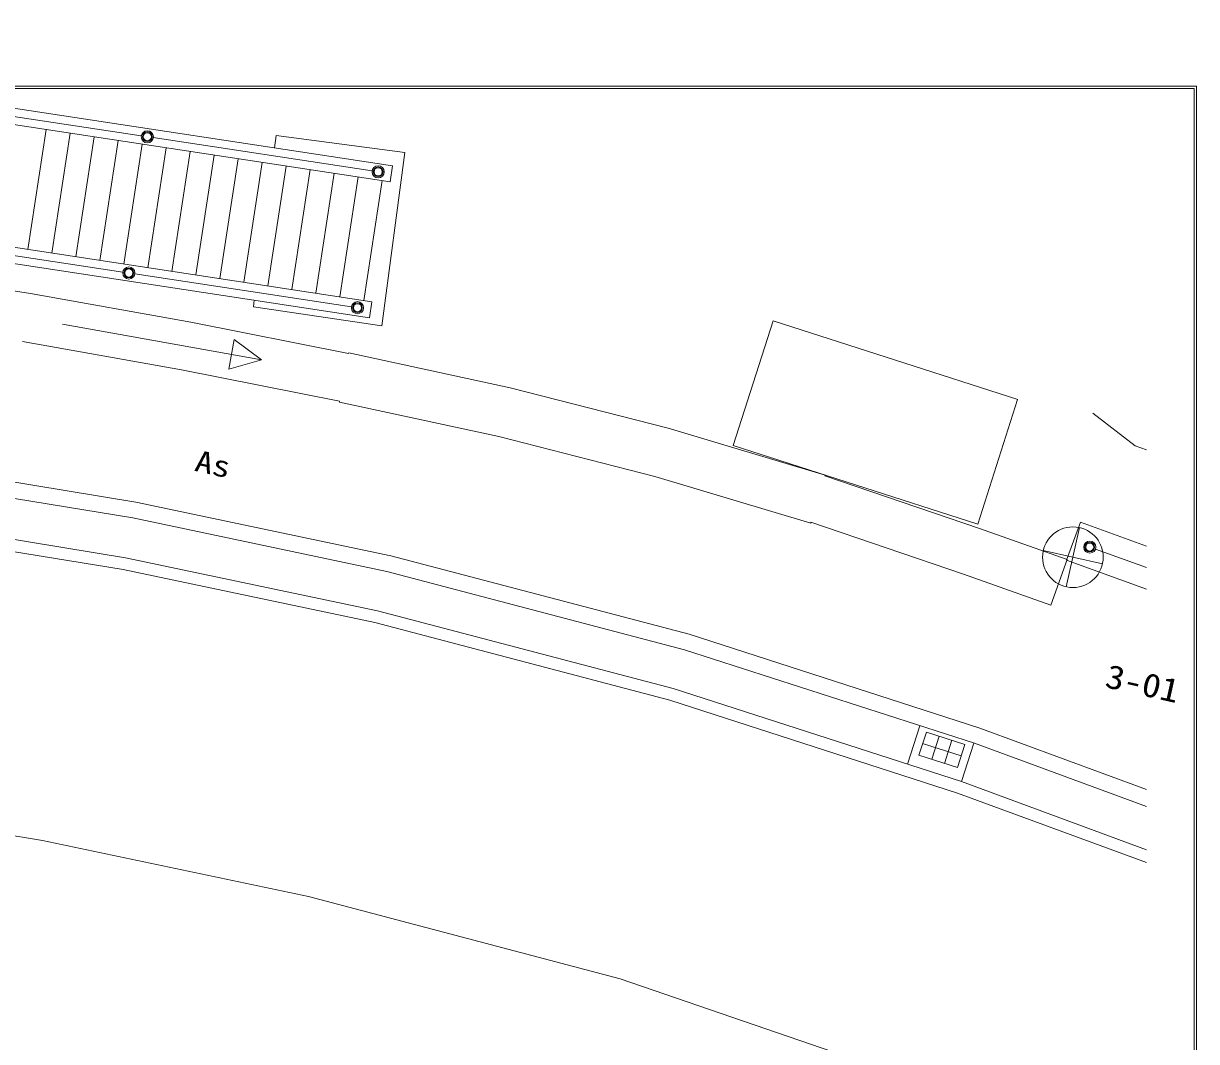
# Model space of a CAD drawing. Units: millimetres, scale not verified. Extents: x -56617 to 56645, y -39182 to 40051.
# Drawn here: x 42146 to 56645, y 27341 to 39931 of the extents above; entities that cross this region are included whole.
import ezdxf
from ezdxf.enums import TextEntityAlignment as Align

# ---------------------------------------------------------------- set-up
doc = ezdxf.new("R2010")
doc.units = ezdxf.units.MM
doc.header["$LTSCALE"] = 200
for name, color, linetype, lineweight in [('0-2_仕上', 4, 'Continuous', 9), ('0-5_寸法', 4, 'Continuous', 9), ('F-0_F-0ﾚｲﾔ', 7, 'Continuous', 18)]:
    doc.layers.add(name, color=color, linetype=linetype, lineweight=lineweight)
doc.styles.add('ＭＳ ゴシック', font='')
doc.styles.get('ＭＳ ゴシック').set_extended_font_data('MS Gothic')

msp = doc.modelspace()

# ---------------------------------------------------------------- linework, layer by layer
at = {"layer": '0-2_仕上'}
for p, q in [((46707.1, 38170.4), (35128.7, 39931.1)), ((46677, 37972.7), (35107.1, 39732.1)), ((43602.9, 38541.3), (40898.1, 38952.6)), ((42200.4, 37136.2), (42425.9, 38619.1)), ((42497, 37091.1), (42722.5, 38574)), ((42793.6, 37046), (43019.1, 38528.9)), ((43090.1, 37000.9), (43315.7, 38483.8)), ((43386.7, 36955.8), (43612.3, 38438.7)), ((46455.9, 38107.4), (43751.1, 38518.8)), ((45250.2, 38391.9), (45270.6, 38544.8)), ((45270.6, 38544.8), (46859.4, 38333.2)), ((43683.3, 36910.7), (43908.8, 38393.6)), ((43979.9, 36865.6), (44205.4, 38348.5)), ((44276.5, 36820.5), (44502, 38303.4)), ((46859.4, 38333.2), (46573.9, 36190.3)), ((46451.5, 36489.7), (35116.8, 38213.4)), ((44573.1, 36775.4), (44798.6, 38258.3)), ((44869.7, 36730.3), (45095.2, 38213.2)), ((45166.3, 36685.2), (45391.8, 38168.1)), ((46677, 37972.7), (46707.1, 38170.4)), ((46421.4, 36292), (35063.8, 38019.2)), ((45462.9, 36640.1), (45688.4, 38123)), ((45759.5, 36594.9), (45985, 38077.9)), ((46056, 36549.8), (46281.6, 38032.8)), ((46352.6, 36504.7), (46578.2, 37987.7)), ((43374.5, 36856.5), (40696.9, 37263.7)), ((40262.5, 36896.8), (42232.1, 36589.9)), ((46200.3, 36426.8), (43522.8, 36833.9)), ((42232.1, 36589.9), (44212.7, 36238)), ((44988.5, 36427.4), (44999.3, 36508.3)), ((46573.9, 36190.3), (44988.5, 36427.4)), ((46421.4, 36292), (46451.5, 36489.7)), ((51412.3, 36252.2), (50917.1, 34711.6)), ((54437.2, 35279.9), (51412.3, 36252.2)), ((42626.7, 36210.3), (45088.1, 35772.9)), ((44212.7, 36238), (46164.7, 35848)), ((44101.4, 35648.4), (42133.4, 35998.1)), ((44686.1, 35653.9), (44751.7, 36023.1)), ((44751.7, 36023.1), (45088.1, 35772.9)), ((46164.7, 35848), (46166.4, 35856.8)), ((46166.4, 35856.8), (48162.7, 35426)), ((45088.1, 35772.9), (44686.1, 35653.9)), ((46053.4, 35258.3), (44101.4, 35648.4)), ((48162.7, 35426), (50114, 34925)), ((46051.3, 35247.4), (46053.4, 35258.3)), ((48020.2, 34822.5), (46051.3, 35247.4)), ((53942, 33739.3), (54431.7, 35281.7)), ((54431.7, 35281.7), (54437.2, 35279.9)), ((55362.1, 35111.9), (55884.3, 34706.4)), ((49948.2, 34327.5), (48020.2, 34822.5)), ((50114, 34925), (52053.5, 34345.7)), ((53942, 33739.3), (50917.1, 34711.6)), ((55884.3, 34706.4), (56027, 34659.2)), ((43536.4, 34012.9), (40273.3, 34543.8)), ((43499.7, 33816.2), (40242.8, 34346.2)), ((51876, 33751.7), (49948.2, 34327.5)), ((52053.5, 34345.7), (52051, 34337.6)), ((52051, 34337.6), (53962.7, 33686.6)), ((46684.9, 33349.1), (43536.4, 34012.9)), ((43407.9, 33324.6), (40166.6, 33852)), ((46638.7, 33154.4), (43499.7, 33816.2)), ((43380.3, 33177.1), (40143.8, 33703.7)), ((51879.2, 33762.3), (51876, 33751.7)), ((53765.8, 33119.8), (51879.2, 33762.3)), ((53962.7, 33686.6), (55043.9, 33303.4)), ((55038.2, 33293.8), (55208.6, 33763.7)), ((56027, 33467), (55208.6, 33763.7)), ((50372.4, 32376.8), (46684.9, 33349.1)), ((56027, 33201.1), (55395.4, 33430.1)), ((46523.3, 32667.7), (43407.9, 33324.6)), ((55043.9, 33303.4), (54843.4, 32737.9)), ((55038.2, 33293.8), (56027, 32935.3)), ((46488.7, 32521.7), (43380.3, 33177.1)), ((50316.2, 32184.7), (46638.7, 33154.4)), ((54843.4, 32737.9), (53765.8, 33119.8)), ((50175.7, 31704.7), (46523.3, 32667.7)), ((50133.5, 31560.7), (46488.7, 32521.7)), ((53967.1, 31218), (50372.4, 32376.8)), ((53901.8, 31028.9), (50316.2, 32184.7)), ((53738.6, 30556.2), (50175.7, 31704.7)), ((53689.6, 30414.3), (50133.5, 31560.7)), ((53225.8, 31246.8), (53072.4, 30770.9)), ((56027, 30458.9), (53967.1, 31218)), ((53213.6, 30883), (53305.6, 31168.5)), ((53305.6, 31168.5), (53781.5, 31015.1)), ((53463.6, 31117.6), (53371.6, 30832.1)), ((53621.6, 31066.7), (53529.6, 30781.1)), ((53892, 31032), (53738.6, 30556.2)), ((56027, 30245.7), (53901.8, 31028.9)), ((53689.5, 30729.6), (53213.6, 30883)), ((53735.5, 30872.4), (53259.6, 31025.8)), ((53781.5, 31015.1), (53689.5, 30729.6)), ((56027, 29712.8), (53738.6, 30556.2)), ((38783.8, 30406.5), (42382.6, 29827.6)), ((56027, 29553), (53689.6, 30414.3)), ((42382.6, 29827.6), (45668.1, 29135.5)), ((45668.1, 29135.5), (49522.2, 28118.1)), ((49522.2, 28118.1), (54362.4, 26455.1))]:
    msp.add_line(p, q, dxfattribs=at)
for centre, radius in [((43677, 38530), 75), ((43677, 38530), 60), ((43677, 38530), 50), ((46530, 38096.2), 75), ((46530, 38096.2), 60), ((46530, 38096.2), 50), ((43448.6, 36845.2), 75), ((43448.6, 36845.2), 60), ((43448.6, 36845.2), 50), ((46274.4, 36415.5), 75), ((46274.4, 36415.5), 60), ((46274.4, 36415.5), 50), ((55324.9, 33455.6), 75), ((55324.9, 33455.6), 60), ((55324.9, 33455.6), 50)]:
    msp.add_circle(centre, radius, dxfattribs=at)
at = {"layer": '0-5_寸法'}
for p, q in [((55198.8, 33696.5), (55035.4, 32964.5)), ((55483.1, 33248.8), (54751.1, 33412.2))]:
    msp.add_line(p, q, dxfattribs=at)
msp.add_circle((55117.1, 33330.5), 375, dxfattribs=at)
at = {"layer": 'F-0_F-0ﾚｲﾔ'}
for p, q in [((-56616.6, 39153.7), (56644.8, 39153.7)), ((56644.8, 39153.7), (56644.8, -39181.9)), ((-56588.3, 39125.4), (56616.6, 39125.4)), ((56616.6, 39125.4), (56616.6, -39153.7))]:
    msp.add_line(p, q, dxfattribs=at)

# ---------------------------------------------------------------- texts
at = {"layer": '0-2_仕上', "style": 'ＭＳ ゴシック', "width": 1.2}
msp.add_text('As', height=263.9, rotation=347.417, dxfattribs=at).set_placement((44232.8, 34323.3), align=Align.BOTTOM_LEFT)
at = {"layer": '0-5_寸法', "color": 7, "style": 'ＭＳ ゴシック', "width": 1.15}
msp.add_text('3-01', height=293.3, rotation=347.417, dxfattribs=at).set_placement((55480, 31639.8), align=Align.BOTTOM_LEFT)

doc.saveas('drawing.dxf')
